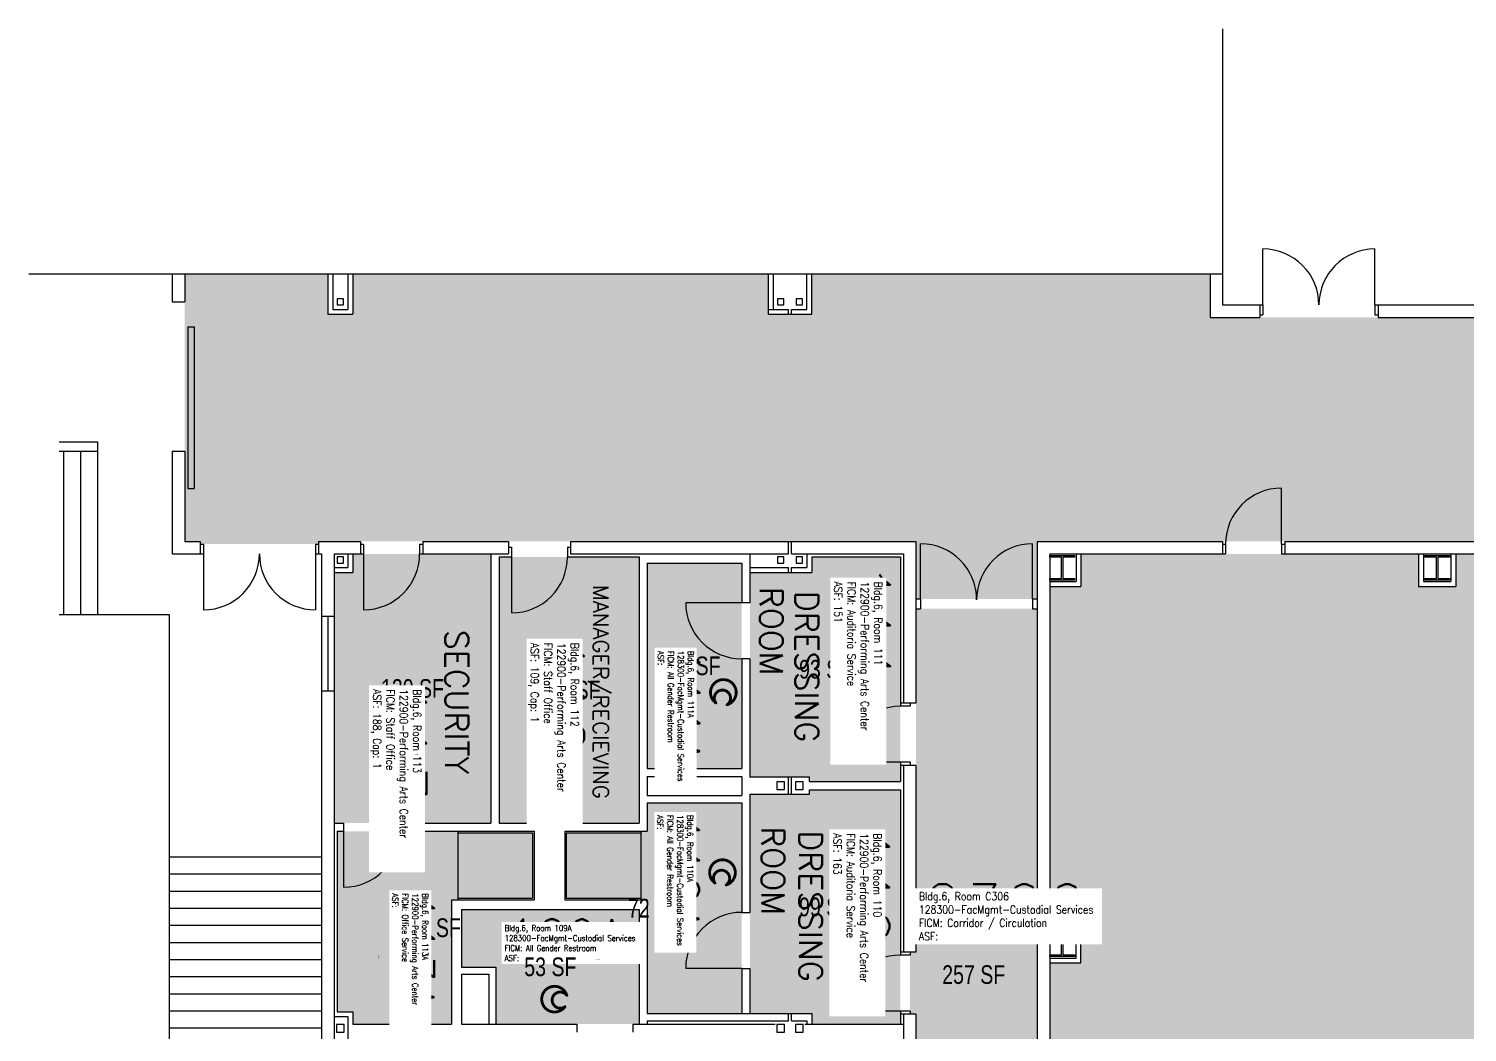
# Model space of a CAD drawing. Header units: inches. Extents: x -206 to 2362, y 0 to 3821.
# Drawn here: x -206 to 718, y 2420 to 3065 of the extents above; entities that cross this region are included whole.
import ezdxf
from ezdxf.enums import TextEntityAlignment as Align

# ---------------------------------------------------------------- set-up
doc = ezdxf.new("R2010")
doc.units = ezdxf.units.IN
doc.header["$LTSCALE"] = 10
doc.header["$MEASUREMENT"] = 0
doc.layers.get('0').update_dxf_attribs({"linetype": 'CONTINUOUS'})
for name, color, linetype in [('A-COLS', 5, 'CONTINUOUS'), ('A-DOOR', 2, 'CONTINUOUS'), ('A-FLOR', 3, 'CONTINUOUS'), ('A-GLAZ', 1, 'CONTINUOUS'), ('A-GLAZ-SILL', 2, 'CONTINUOUS'), ('A-IDEN-ICON', 4, 'CONTINUOUS'), ('A-IDEN-RNUM', 7, 'CONTINUOUS'), ('A-IDEN-SNUM', 4, 'CONTINUOUS'), ('A-IDEN-TEXT', 4, 'CONTINUOUS'), ('A-IDEN-VNUM', 4, 'CONTINUOUS'), ('A-ROOF', 2, 'CONTINUOUS'), ('A-SITE', 3, 'CONTINUOUS'), ('A-WALL', 5, 'CONTINUOUS'), ('AREA-TEXT', 3, 'CONTINUOUS'), ('Rooms-Category-Color', 7, 'CONTINUOUS'), ('Rooms-College-Color', 7, 'CONTINUOUS'), ('Rooms-Department-Color', 7, 'CONTINUOUS'), ('Rooms-Division-Color', 7, 'CONTINUOUS'), ('Rooms-Information', 7, 'CONTINUOUS')]:
    doc.layers.add(name, color=color, linetype=linetype)
doc.styles.add('AREA', font='arial.ttf', dxfattribs={"width": 0.75, "height": 24})
doc.styles.add('ROOMFNUMBER', font='SIMPLEX', dxfattribs={"height": 0.83})
doc.styles.add('ROOMSNUMBER', font='txt', dxfattribs={"height": 0.03})
doc.styles.add('ROOMVNUMBER', font='simplex.shx', dxfattribs={"width": 0.85})

# ---------------------------------------------------------------- blocks, each defined once
blk = doc.blocks.new('CPBATH')
at = {"color": 0, "linetype": 'ByBlock', "const_width": 0.0127}
for points in [[(0.0571, 0.0168, 0.861492), (-0.0551, 0, 1)], [(-0.0551, 0, 0.726902), (0.0487, -0.0337, 1)], [(0.0571, 0.0168, 0.729002), (-0.0084, -0.0042, 1)], [(-0.0084, -0.0042, 0.609468), (0.0487, -0.0337, 1)]]:
    blk.add_lwpolyline(points, format="xyb", dxfattribs=at)
at = {"color": 0, "linetype": 'ByBlock', "const_width": 0.00637}
for points in [[(0.0544, 0.0152, 1), (0.0599, 0.0184, 1)], [(0.0459, -0.0353, 1), (0.0515, -0.0321, 1)]]:
    blk.add_lwpolyline(points, format="xyb", close=True, dxfattribs=at)

msp = doc.modelspace()

# ---------------------------------------------------------------- hatches: boundary and pattern name
at = {"layer": 'Rooms-Category-Color', "true_color": 0xadadad}
for points in [[(553.02, 2879.08), (553.02, 2907.08), (297.02, 2907.08), (297.02, 2881.08), (284.02, 2881.08), (269.02, 2881.08), (269.02, 2907.08), (2.02, 2907.08), (2.02, 2881.08), (-13.98, 2881.08), (-13.98, 2907.08), (-105.98, 2907.08), (-105.98, 2889.08), (-105.98, 2735.08), (-95.98, 2735.08), (-95.98, 2733.33), (-21.98, 2733.33), (-19.98, 2733.33), (-19.98, 2735.08), (7.02, 2735.08), (102.02, 2735.08), (284.02, 2735.08), (364.03, 2735.08), (364.03, 2698.08), (439.03, 2698.08), (442.03, 2698.08), (442.03, 2735.08), (561.01, 2735.08), (945.01, 2735.08), (1640, 2735.08), (1640, 2545.08), (1640, 2542.98), (1640, 2215.08), (1474, 2215.08), (1471.91, 2215.08), (1412.36, 2215.08), (1412.99, 2211.51), (1425.05, 2143.08), (1542.02, 2143.08), (1555.27, 2143.08), (1607.28, 2143.08), (1631.97, 2143.08), (1640, 2143.08), (1640, 2107.58), (1722.01, 2107.58), (1732.02, 2107.58), (1732.02, 2171.08), (1786.02, 2171.08), (1790.02, 2171.08), (1790.02, 2357.08), (1790.02, 2527.08), (1791.77, 2527.08), (1791.77, 2613.08), (1791.77, 2615.08), (1790.02, 2615.08), (1790.02, 2879.08), (1547.65, 2879.08), (1468.77, 2879.08), (1468.77, 2887.11), (1468.77, 2903.08), (1468.77, 2986.08), (1400.77, 2986.08), (1396.77, 2986.08), (1396.77, 2879.08), (1190.34, 2879.08), (1088.02, 2879.08), (886.02, 2879.08), (585.02, 2879.08)], [(191.27, 2589.08), (252.02, 2589.08), (252.02, 2659.58), (252.02, 2721.08), (191.27, 2721.08)], [(442.03, 2691.83), (439.03, 2691.83), (364.03, 2691.83), (364.03, 2591.08), (364.03, 2471.08), (360.28, 2471.08), (360.28, 2433.08), (360.28, 2431.08), (364.03, 2431.08), (364.03, 2303.08), (360.28, 2303.08), (360.28, 2301.08), (360.28, 2263.08), (364.03, 2263.08), (364.03, 2221.33), (367.03, 2221.33), (442.03, 2221.33)], [(252.02, 2496.58), (252.02, 2567.08), (191.27, 2567.08), (191.27, 2548.71), (187.27, 2548.71), (187.27, 2547.71), (139.27, 2547.71), (139.27, 2505.71), (187.27, 2505.71), (187.27, 2504.71), (191.27, 2504.71), (191.27, 2431.46), (252.02, 2431.46)], [(182.02, 2424.71), (186.02, 2424.71), (186.02, 2498.46), (72.02, 2498.46), (72.02, 2461.46), (94.02, 2461.46), (94.02, 2424.71)]]:
    msp.add_hatch(color=253, dxfattribs=at).paths.add_polyline_path(points)
at = {"layer": 'Rooms-Category-Color', "true_color": 0xfa9ba3}
for points in [[(90.77, 2727.08), (9.02, 2727.08), (6.6, 2727.08), (2.02, 2727.08), (2.02, 2715.08), (-9.98, 2715.08), (-9.98, 2687.08), (-9.98, 2639.08), (-9.98, 2553.96), (-3.98, 2553.96), (90.77, 2553.96)], [(186.02, 2553.96), (186.02, 2725.08), (104.02, 2725.08), (96.02, 2725.08), (96.02, 2553.96)], [(-7.98, 2548.71), (-7.98, 2432.71), (2.02, 2432.71), (2.02, 2424.71), (65.52, 2424.71), (65.52, 2504.71), (69.52, 2504.71), (69.52, 2505.71), (117.52, 2505.71), (117.52, 2547.71), (69.52, 2547.71), (69.52, 2548.71), (-3.98, 2548.71)]]:
    msp.add_hatch(color=241, dxfattribs=at).paths.add_polyline_path(points)
at = {"layer": 'Rooms-Category-Color', "true_color": 0xffe090}
for points in [[(257.27, 2659.58), (257.27, 2583.58), (282.02, 2583.58), (295.52, 2583.58), (295.52, 2580.71), (354.03, 2580.71), (354.03, 2593.08), (354.03, 2725.08), (297.02, 2725.08), (297.02, 2715.08), (284.02, 2715.08), (257.27, 2715.08)], [(470.02, 2464.08), (450.03, 2464.08), (450.03, 2246.08), (470.02, 2246.08), (470.02, 2223.08), (570.03, 2223.08), (570.03, 2221.33), (608.03, 2221.33), (610.03, 2221.33), (610.03, 2223.08), (1341.02, 2223.08), (1472, 2223.08), (1632, 2223.08), (1632, 2226.21), (1632, 2483.96), (1632, 2543.08), (1632, 2597.33), (1560.27, 2597.33), (1560.27, 2727.08), (1395.02, 2727.08), (1395.02, 2706.08), (1371.02, 2706.08), (1371.02, 2727.08), (1167.02, 2727.08), (1167.02, 2706.08), (1143.02, 2706.08), (1143.02, 2727.08), (945.01, 2727.08), (939.02, 2727.08), (939.02, 2706.08), (915.02, 2706.08), (915.02, 2727.08), (711.02, 2727.08), (711.02, 2706.08), (687.02, 2706.08), (687.02, 2727.08), (563.01, 2727.08), (470.02, 2727.08), (470.02, 2706.08), (450.03, 2706.08), (450.03, 2488.08), (470.02, 2488.08)], [(257.27, 2431.46), (282.02, 2431.46), (297.02, 2431.46), (297.02, 2424.71), (354.03, 2424.71), (354.03, 2433.08), (354.03, 2575.46), (295.52, 2575.46), (295.52, 2572.58), (282.02, 2572.58), (257.27, 2572.58), (257.27, 2496.58)]]:
    msp.add_hatch(color=41, dxfattribs=at).paths.add_polyline_path(points)
at = {"layer": 'Rooms-College-Color', "true_color": 0xadadad}
for points in [[(553.02, 2879.08), (553.02, 2907.08), (297.02, 2907.08), (297.02, 2881.08), (284.02, 2881.08), (269.02, 2881.08), (269.02, 2907.08), (2.02, 2907.08), (2.02, 2881.08), (-13.98, 2881.08), (-13.98, 2907.08), (-105.98, 2907.08), (-105.98, 2889.08), (-105.98, 2735.08), (-95.98, 2735.08), (-95.98, 2733.33), (-21.98, 2733.33), (-19.98, 2733.33), (-19.98, 2735.08), (7.02, 2735.08), (102.02, 2735.08), (284.02, 2735.08), (364.03, 2735.08), (364.03, 2698.08), (439.03, 2698.08), (442.03, 2698.08), (442.03, 2735.08), (561.01, 2735.08), (945.01, 2735.08), (1640, 2735.08), (1640, 2545.08), (1640, 2542.98), (1640, 2215.08), (1474, 2215.08), (1471.91, 2215.08), (1412.36, 2215.08), (1412.99, 2211.51), (1425.05, 2143.08), (1542.02, 2143.08), (1555.27, 2143.08), (1607.28, 2143.08), (1631.97, 2143.08), (1640, 2143.08), (1640, 2107.58), (1722.01, 2107.58), (1732.02, 2107.58), (1732.02, 2171.08), (1786.02, 2171.08), (1790.02, 2171.08), (1790.02, 2357.08), (1790.02, 2527.08), (1791.77, 2527.08), (1791.77, 2613.08), (1791.77, 2615.08), (1790.02, 2615.08), (1790.02, 2879.08), (1547.65, 2879.08), (1468.77, 2879.08), (1468.77, 2887.11), (1468.77, 2903.08), (1468.77, 2986.08), (1400.77, 2986.08), (1396.77, 2986.08), (1396.77, 2879.08), (1190.34, 2879.08), (1088.02, 2879.08), (886.02, 2879.08), (585.02, 2879.08)], [(90.77, 2727.08), (9.02, 2727.08), (6.6, 2727.08), (2.02, 2727.08), (2.02, 2715.08), (-9.98, 2715.08), (-9.98, 2687.08), (-9.98, 2639.08), (-9.98, 2553.96), (-3.98, 2553.96), (90.77, 2553.96)], [(186.02, 2553.96), (186.02, 2725.08), (104.02, 2725.08), (96.02, 2725.08), (96.02, 2553.96)], [(191.27, 2589.08), (252.02, 2589.08), (252.02, 2659.58), (252.02, 2721.08), (191.27, 2721.08)], [(442.03, 2691.83), (439.03, 2691.83), (364.03, 2691.83), (364.03, 2591.08), (364.03, 2471.08), (360.28, 2471.08), (360.28, 2433.08), (360.28, 2431.08), (364.03, 2431.08), (364.03, 2303.08), (360.28, 2303.08), (360.28, 2301.08), (360.28, 2263.08), (364.03, 2263.08), (364.03, 2221.33), (367.03, 2221.33), (442.03, 2221.33)], [(252.02, 2496.58), (252.02, 2567.08), (191.27, 2567.08), (191.27, 2548.71), (187.27, 2548.71), (187.27, 2547.71), (139.27, 2547.71), (139.27, 2505.71), (187.27, 2505.71), (187.27, 2504.71), (191.27, 2504.71), (191.27, 2431.46), (252.02, 2431.46)], [(-7.98, 2548.71), (-7.98, 2432.71), (2.02, 2432.71), (2.02, 2424.71), (65.52, 2424.71), (65.52, 2504.71), (69.52, 2504.71), (69.52, 2505.71), (117.52, 2505.71), (117.52, 2547.71), (69.52, 2547.71), (69.52, 2548.71), (-3.98, 2548.71)], [(182.02, 2424.71), (186.02, 2424.71), (186.02, 2498.46), (72.02, 2498.46), (72.02, 2461.46), (94.02, 2461.46), (94.02, 2424.71)]]:
    msp.add_hatch(color=253, dxfattribs=at).paths.add_polyline_path(points)
at = {"layer": 'Rooms-College-Color', "true_color": 0xffff64}
for points in [[(257.27, 2659.58), (257.27, 2583.58), (282.02, 2583.58), (295.52, 2583.58), (295.52, 2580.71), (354.03, 2580.71), (354.03, 2593.08), (354.03, 2725.08), (297.02, 2725.08), (297.02, 2715.08), (284.02, 2715.08), (257.27, 2715.08)], [(470.02, 2464.08), (450.03, 2464.08), (450.03, 2246.08), (470.02, 2246.08), (470.02, 2223.08), (570.03, 2223.08), (570.03, 2221.33), (608.03, 2221.33), (610.03, 2221.33), (610.03, 2223.08), (1341.02, 2223.08), (1472, 2223.08), (1632, 2223.08), (1632, 2226.21), (1632, 2483.96), (1632, 2543.08), (1632, 2597.33), (1560.27, 2597.33), (1560.27, 2727.08), (1395.02, 2727.08), (1395.02, 2706.08), (1371.02, 2706.08), (1371.02, 2727.08), (1167.02, 2727.08), (1167.02, 2706.08), (1143.02, 2706.08), (1143.02, 2727.08), (945.01, 2727.08), (939.02, 2727.08), (939.02, 2706.08), (915.02, 2706.08), (915.02, 2727.08), (711.02, 2727.08), (711.02, 2706.08), (687.02, 2706.08), (687.02, 2727.08), (563.01, 2727.08), (470.02, 2727.08), (470.02, 2706.08), (450.03, 2706.08), (450.03, 2488.08), (470.02, 2488.08)], [(257.27, 2431.46), (282.02, 2431.46), (297.02, 2431.46), (297.02, 2424.71), (354.03, 2424.71), (354.03, 2433.08), (354.03, 2575.46), (295.52, 2575.46), (295.52, 2572.58), (282.02, 2572.58), (257.27, 2572.58), (257.27, 2496.58)]]:
    msp.add_hatch(color=51, dxfattribs=at).paths.add_polyline_path(points)
at = {"layer": 'Rooms-Department-Color', "true_color": 0xacacac}
for points in [[(553.02, 2879.08), (553.02, 2907.08), (297.02, 2907.08), (297.02, 2881.08), (284.02, 2881.08), (269.02, 2881.08), (269.02, 2907.08), (2.02, 2907.08), (2.02, 2881.08), (-13.98, 2881.08), (-13.98, 2907.08), (-105.98, 2907.08), (-105.98, 2889.08), (-105.98, 2735.08), (-95.98, 2735.08), (-95.98, 2733.33), (-21.98, 2733.33), (-19.98, 2733.33), (-19.98, 2735.08), (7.02, 2735.08), (102.02, 2735.08), (284.02, 2735.08), (364.03, 2735.08), (364.03, 2698.08), (439.03, 2698.08), (442.03, 2698.08), (442.03, 2735.08), (561.01, 2735.08), (945.01, 2735.08), (1640, 2735.08), (1640, 2545.08), (1640, 2542.98), (1640, 2215.08), (1474, 2215.08), (1471.91, 2215.08), (1412.36, 2215.08), (1412.99, 2211.51), (1425.05, 2143.08), (1542.02, 2143.08), (1555.27, 2143.08), (1607.28, 2143.08), (1631.97, 2143.08), (1640, 2143.08), (1640, 2107.58), (1722.01, 2107.58), (1732.02, 2107.58), (1732.02, 2171.08), (1786.02, 2171.08), (1790.02, 2171.08), (1790.02, 2357.08), (1790.02, 2527.08), (1791.77, 2527.08), (1791.77, 2613.08), (1791.77, 2615.08), (1790.02, 2615.08), (1790.02, 2879.08), (1547.65, 2879.08), (1468.77, 2879.08), (1468.77, 2887.11), (1468.77, 2903.08), (1468.77, 2986.08), (1400.77, 2986.08), (1396.77, 2986.08), (1396.77, 2879.08), (1190.34, 2879.08), (1088.02, 2879.08), (886.02, 2879.08), (585.02, 2879.08)], [(191.27, 2589.08), (252.02, 2589.08), (252.02, 2659.58), (252.02, 2721.08), (191.27, 2721.08)], [(442.03, 2691.83), (439.03, 2691.83), (364.03, 2691.83), (364.03, 2591.08), (364.03, 2471.08), (360.28, 2471.08), (360.28, 2433.08), (360.28, 2431.08), (364.03, 2431.08), (364.03, 2303.08), (360.28, 2303.08), (360.28, 2301.08), (360.28, 2263.08), (364.03, 2263.08), (364.03, 2221.33), (367.03, 2221.33), (442.03, 2221.33)], [(252.02, 2496.58), (252.02, 2567.08), (191.27, 2567.08), (191.27, 2548.71), (187.27, 2548.71), (187.27, 2547.71), (139.27, 2547.71), (139.27, 2505.71), (187.27, 2505.71), (187.27, 2504.71), (191.27, 2504.71), (191.27, 2431.46), (252.02, 2431.46)], [(182.02, 2424.71), (186.02, 2424.71), (186.02, 2498.46), (72.02, 2498.46), (72.02, 2461.46), (94.02, 2461.46), (94.02, 2424.71)]]:
    msp.add_hatch(color=253, dxfattribs=at).paths.add_polyline_path(points)
at = {"layer": 'Rooms-Department-Color', "true_color": 0x80bc67}
for points in [[(90.77, 2727.08), (9.02, 2727.08), (6.6, 2727.08), (2.02, 2727.08), (2.02, 2715.08), (-9.98, 2715.08), (-9.98, 2687.08), (-9.98, 2639.08), (-9.98, 2553.96), (-3.98, 2553.96), (90.77, 2553.96)], [(186.02, 2553.96), (186.02, 2725.08), (104.02, 2725.08), (96.02, 2725.08), (96.02, 2553.96)], [(257.27, 2659.58), (257.27, 2583.58), (282.02, 2583.58), (295.52, 2583.58), (295.52, 2580.71), (354.03, 2580.71), (354.03, 2593.08), (354.03, 2725.08), (297.02, 2725.08), (297.02, 2715.08), (284.02, 2715.08), (257.27, 2715.08)], [(470.02, 2464.08), (450.03, 2464.08), (450.03, 2246.08), (470.02, 2246.08), (470.02, 2223.08), (570.03, 2223.08), (570.03, 2221.33), (608.03, 2221.33), (610.03, 2221.33), (610.03, 2223.08), (1341.02, 2223.08), (1472, 2223.08), (1632, 2223.08), (1632, 2226.21), (1632, 2483.96), (1632, 2543.08), (1632, 2597.33), (1560.27, 2597.33), (1560.27, 2727.08), (1395.02, 2727.08), (1395.02, 2706.08), (1371.02, 2706.08), (1371.02, 2727.08), (1167.02, 2727.08), (1167.02, 2706.08), (1143.02, 2706.08), (1143.02, 2727.08), (945.01, 2727.08), (939.02, 2727.08), (939.02, 2706.08), (915.02, 2706.08), (915.02, 2727.08), (711.02, 2727.08), (711.02, 2706.08), (687.02, 2706.08), (687.02, 2727.08), (563.01, 2727.08), (470.02, 2727.08), (470.02, 2706.08), (450.03, 2706.08), (450.03, 2488.08), (470.02, 2488.08)], [(257.27, 2431.46), (282.02, 2431.46), (297.02, 2431.46), (297.02, 2424.71), (354.03, 2424.71), (354.03, 2433.08), (354.03, 2575.46), (295.52, 2575.46), (295.52, 2572.58), (282.02, 2572.58), (257.27, 2572.58), (257.27, 2496.58)], [(-7.98, 2548.71), (-7.98, 2432.71), (2.02, 2432.71), (2.02, 2424.71), (65.52, 2424.71), (65.52, 2504.71), (69.52, 2504.71), (69.52, 2505.71), (117.52, 2505.71), (117.52, 2547.71), (69.52, 2547.71), (69.52, 2548.71), (-3.98, 2548.71)]]:
    msp.add_hatch(color=83, dxfattribs=at).paths.add_polyline_path(points)
at = {"layer": 'Rooms-Division-Color', "true_color": 0xadadad}
for points in [[(553.02, 2879.08), (553.02, 2907.08), (297.02, 2907.08), (297.02, 2881.08), (284.02, 2881.08), (269.02, 2881.08), (269.02, 2907.08), (2.02, 2907.08), (2.02, 2881.08), (-13.98, 2881.08), (-13.98, 2907.08), (-105.98, 2907.08), (-105.98, 2889.08), (-105.98, 2735.08), (-95.98, 2735.08), (-95.98, 2733.33), (-21.98, 2733.33), (-19.98, 2733.33), (-19.98, 2735.08), (7.02, 2735.08), (102.02, 2735.08), (284.02, 2735.08), (364.03, 2735.08), (364.03, 2698.08), (439.03, 2698.08), (442.03, 2698.08), (442.03, 2735.08), (561.01, 2735.08), (945.01, 2735.08), (1640, 2735.08), (1640, 2545.08), (1640, 2542.98), (1640, 2215.08), (1474, 2215.08), (1471.91, 2215.08), (1412.36, 2215.08), (1412.99, 2211.51), (1425.05, 2143.08), (1542.02, 2143.08), (1555.27, 2143.08), (1607.28, 2143.08), (1631.97, 2143.08), (1640, 2143.08), (1640, 2107.58), (1722.01, 2107.58), (1732.02, 2107.58), (1732.02, 2171.08), (1786.02, 2171.08), (1790.02, 2171.08), (1790.02, 2357.08), (1790.02, 2527.08), (1791.77, 2527.08), (1791.77, 2613.08), (1791.77, 2615.08), (1790.02, 2615.08), (1790.02, 2879.08), (1547.65, 2879.08), (1468.77, 2879.08), (1468.77, 2887.11), (1468.77, 2903.08), (1468.77, 2986.08), (1400.77, 2986.08), (1396.77, 2986.08), (1396.77, 2879.08), (1190.34, 2879.08), (1088.02, 2879.08), (886.02, 2879.08), (585.02, 2879.08)], [(191.27, 2589.08), (252.02, 2589.08), (252.02, 2659.58), (252.02, 2721.08), (191.27, 2721.08)], [(442.03, 2691.83), (439.03, 2691.83), (364.03, 2691.83), (364.03, 2591.08), (364.03, 2471.08), (360.28, 2471.08), (360.28, 2433.08), (360.28, 2431.08), (364.03, 2431.08), (364.03, 2303.08), (360.28, 2303.08), (360.28, 2301.08), (360.28, 2263.08), (364.03, 2263.08), (364.03, 2221.33), (367.03, 2221.33), (442.03, 2221.33)], [(252.02, 2496.58), (252.02, 2567.08), (191.27, 2567.08), (191.27, 2548.71), (187.27, 2548.71), (187.27, 2547.71), (139.27, 2547.71), (139.27, 2505.71), (187.27, 2505.71), (187.27, 2504.71), (191.27, 2504.71), (191.27, 2431.46), (252.02, 2431.46)], [(182.02, 2424.71), (186.02, 2424.71), (186.02, 2498.46), (72.02, 2498.46), (72.02, 2461.46), (94.02, 2461.46), (94.02, 2424.71)]]:
    msp.add_hatch(color=253, dxfattribs=at).paths.add_polyline_path(points)
at = {"layer": 'Rooms-Division-Color', "true_color": 0x80bc67}
for points in [[(90.77, 2727.08), (9.02, 2727.08), (6.6, 2727.08), (2.02, 2727.08), (2.02, 2715.08), (-9.98, 2715.08), (-9.98, 2687.08), (-9.98, 2639.08), (-9.98, 2553.96), (-3.98, 2553.96), (90.77, 2553.96)], [(186.02, 2553.96), (186.02, 2725.08), (104.02, 2725.08), (96.02, 2725.08), (96.02, 2553.96)], [(257.27, 2659.58), (257.27, 2583.58), (282.02, 2583.58), (295.52, 2583.58), (295.52, 2580.71), (354.03, 2580.71), (354.03, 2593.08), (354.03, 2725.08), (297.02, 2725.08), (297.02, 2715.08), (284.02, 2715.08), (257.27, 2715.08)], [(470.02, 2464.08), (450.03, 2464.08), (450.03, 2246.08), (470.02, 2246.08), (470.02, 2223.08), (570.03, 2223.08), (570.03, 2221.33), (608.03, 2221.33), (610.03, 2221.33), (610.03, 2223.08), (1341.02, 2223.08), (1472, 2223.08), (1632, 2223.08), (1632, 2226.21), (1632, 2483.96), (1632, 2543.08), (1632, 2597.33), (1560.27, 2597.33), (1560.27, 2727.08), (1395.02, 2727.08), (1395.02, 2706.08), (1371.02, 2706.08), (1371.02, 2727.08), (1167.02, 2727.08), (1167.02, 2706.08), (1143.02, 2706.08), (1143.02, 2727.08), (945.01, 2727.08), (939.02, 2727.08), (939.02, 2706.08), (915.02, 2706.08), (915.02, 2727.08), (711.02, 2727.08), (711.02, 2706.08), (687.02, 2706.08), (687.02, 2727.08), (563.01, 2727.08), (470.02, 2727.08), (470.02, 2706.08), (450.03, 2706.08), (450.03, 2488.08), (470.02, 2488.08)], [(257.27, 2431.46), (282.02, 2431.46), (297.02, 2431.46), (297.02, 2424.71), (354.03, 2424.71), (354.03, 2433.08), (354.03, 2575.46), (295.52, 2575.46), (295.52, 2572.58), (282.02, 2572.58), (257.27, 2572.58), (257.27, 2496.58)], [(-7.98, 2548.71), (-7.98, 2432.71), (2.02, 2432.71), (2.02, 2424.71), (65.52, 2424.71), (65.52, 2504.71), (69.52, 2504.71), (69.52, 2505.71), (117.52, 2505.71), (117.52, 2547.71), (69.52, 2547.71), (69.52, 2548.71), (-3.98, 2548.71)]]:
    msp.add_hatch(color=83, dxfattribs=at).paths.add_polyline_path(points)

# ---------------------------------------------------------------- linework, layer by layer
at = {"layer": 'A-COLS'}
for p, q in [((450.15, 2724.96), (450.15, 2725.96)), ((450.15, 2725.96), (465.9, 2725.96)), ((457.52, 2724.96), (450.15, 2724.96)), ((457.52, 2711.21), (457.52, 2724.96)), ((465.9, 2724.96), (458.52, 2724.96)), ((458.52, 2724.96), (458.52, 2711.21)), ((465.9, 2725.96), (465.9, 2724.96)), ((691.15, 2724.96), (691.15, 2725.96)), ((691.15, 2725.96), (706.9, 2725.96)), ((698.52, 2724.96), (691.15, 2724.96)), ((698.52, 2711.21), (698.52, 2724.96)), ((706.9, 2724.96), (699.52, 2724.96)), ((699.52, 2724.96), (699.52, 2711.21)), ((706.9, 2725.96), (706.9, 2724.96)), ((450.15, 2710.21), (450.15, 2711.21)), ((450.15, 2711.21), (457.52, 2711.21)), ((465.9, 2710.21), (450.15, 2710.21)), ((458.52, 2711.21), (465.9, 2711.21)), ((465.9, 2711.21), (465.9, 2710.21)), ((691.15, 2710.21), (691.15, 2711.21)), ((691.15, 2711.21), (698.52, 2711.21)), ((706.9, 2710.21), (691.15, 2710.21)), ((699.52, 2711.21), (706.9, 2711.21)), ((706.9, 2711.21), (706.9, 2710.21)), ((450.15, 2482.96), (450.15, 2483.96)), ((450.15, 2483.96), (465.9, 2483.96)), ((457.52, 2482.96), (450.15, 2482.96)), ((457.52, 2469.21), (457.52, 2482.96)), ((465.9, 2482.96), (458.52, 2482.96)), ((458.52, 2482.96), (458.52, 2469.21)), ((465.9, 2483.96), (465.9, 2482.96)), ((450.15, 2468.21), (450.15, 2469.21)), ((450.15, 2469.21), (457.52, 2469.21)), ((458.52, 2469.21), (465.9, 2469.21)), ((465.9, 2469.21), (465.9, 2468.21)), ((465.9, 2468.21), (450.15, 2468.21))]:
    msp.add_line(p, q, dxfattribs=at)
at = {"layer": 'A-DOOR'}
for p, q in [((587.02, 2887.08), (587.02, 2923.08)), ((659.02, 2887.08), (659.02, 2923.08)), ((-103.94, 2873.08), (-103.94, 2769.08)), ((-103.94, 2873.08), (-99.94, 2873.08)), ((-99.94, 2873.08), (-99.94, 2769.08)), ((-103.94, 2769.08), (-99.94, 2769.08)), ((599.01, 2733.33), (599.01, 2769.33)), ((367.03, 2698.08), (367.03, 2733.57)), ((439.03, 2698.08), (439.03, 2733.57)), ((-93.98, 2727.08), (-93.98, 2691.08)), ((-21.98, 2727.08), (-21.98, 2691.08)), ((9.02, 2727.08), (9.02, 2691.08)), ((104.02, 2725.08), (104.02, 2689.08)), ((252.02, 2695.58), (216.02, 2695.58)), ((354.03, 2593.08), (318.03, 2593.08)), ((-3.98, 2548.71), (-3.98, 2512.71)), ((252.02, 2460.58), (216.02, 2460.58)), ((354.03, 2433.08), (318.03, 2433.08))]:
    msp.add_line(p, q, dxfattribs=at)
for centre, start, end in [((587.02, 2887.08), 0, 90), ((659.02, 2887.08), 90, 180), ((599.01, 2733.33), 90, 180), ((367.03, 2697.57), 0, 89.99578), ((439.03, 2697.57), 90.00422, 180), ((-93.98, 2727.08), 270, 0), ((-21.98, 2727.08), 180, 270), ((9.02, 2727.08), 270, 0), ((104.02, 2725.08), 270, 0), ((252.02, 2695.58), 180, 270), ((354.03, 2593.08), 90, 180), ((-3.98, 2548.71), 270, 0), ((252.02, 2460.58), 90, 180), ((354.03, 2433.08), 90, 180)]:
    msp.add_arc(centre, 36, start, end, dxfattribs=at)
at = {"layer": 'A-FLOR', "linetype": 'Continuous'}
for p, q in [((69.52, 2548.71), (69.52, 2504.71)), ((69.52, 2547.71), (117.52, 2547.71)), ((117.52, 2547.71), (117.52, 2505.71)), ((139.27, 2547.71), (139.27, 2505.71)), ((139.27, 2547.71), (187.27, 2547.71)), ((187.27, 2548.71), (187.27, 2504.71)), ((69.52, 2505.71), (117.52, 2505.71)), ((139.27, 2505.71), (187.27, 2505.71))]:
    msp.add_line(p, q, dxfattribs=at)
at = {"layer": 'A-GLAZ'}
msp.add_line((-13.98, 2687.08), (-13.98, 2639.08), dxfattribs=at)
at = {"layer": 'A-GLAZ-SILL'}
for p, q in [((-17.98, 2687.08), (-17.98, 2639.08)), ((-9.98, 2687.08), (-9.98, 2639.08))]:
    msp.add_line(p, q, dxfattribs=at)
at = {"layer": 'A-ROOF', "linetype": 'Continuous'}
for p in [(561.02, 3064.65), (-206.23, 2907.08)]:
    msp.add_line(p, (561.02, 2907.08), dxfattribs=at)
at = {"layer": 'A-SITE', "linetype": 'Continuous'}
for p, q in [((-183.98, 2793.19), (-183.98, 2688.08)), ((-172.98, 2793.19), (-172.98, 2688.08)), ((-161.98, 2793.19), (-161.98, 2688.08)), ((-186.71, 2688.08), (-115.98, 2688.08)), ((-115.98, 2688.08), (-115.98, 743.83))]:
    msp.add_line(p, q, dxfattribs=at)
at = {"layer": 'A-SITE'}
for p, q in [((-17.98, 2532.08), (-115.98, 2532.08)), ((-17.98, 2521.08), (-115.98, 2521.08)), ((-17.98, 2510.08), (-115.98, 2510.08)), ((-17.98, 2499.08), (-115.98, 2499.08)), ((-17.98, 2488.08), (-115.98, 2488.08)), ((-17.98, 2477.08), (-115.98, 2477.08)), ((-17.98, 2466.08), (-115.98, 2466.08)), ((-17.98, 2455.08), (-115.98, 2455.08)), ((-17.98, 2444.08), (-115.98, 2444.08)), ((-17.98, 2433.08), (-115.98, 2433.08)), ((-17.98, 2422.08), (-115.98, 2422.08))]:
    msp.add_line(p, q, dxfattribs=at)
at = {"layer": 'A-WALL', "linetype": 'Continuous'}
for p, q in [((-113.98, 2907.08), (-113.98, 2889.08)), ((-113.98, 2907.08), (-105.98, 2907.08)), ((-105.98, 2907.08), (-105.98, 2889.08)), ((553.02, 2907.08), (553.02, 2879.08)), ((553.02, 2907.08), (561.02, 2907.08)), ((561.02, 2907.08), (561.02, 2887.08)), ((-113.98, 2889.08), (-105.98, 2889.08)), ((561.02, 2887.08), (585.07, 2887.08)), ((585.02, 2887.08), (585.02, 2879.08)), ((585.07, 2887.08), (587.02, 2887.08)), ((587.02, 2887.08), (587.02, 2880.83)), ((659.02, 2887.08), (888.02, 2887.08)), ((659.02, 2887.08), (659.02, 2880.83)), ((661.02, 2887.08), (661.02, 2879.08)), ((553.02, 2879.08), (585.02, 2879.08)), ((585.02, 2880.83), (587.02, 2880.83)), ((659.02, 2880.83), (661.02, 2880.83)), ((661.02, 2879.08), (888.02, 2879.08)), ((-186.71, 2799.08), (-161.98, 2799.08)), ((-186.71, 2793.08), (-161.98, 2793.08)), ((-161.98, 2799.08), (-161.98, 2793.19)), ((-113.98, 2793.08), (-105.98, 2793.08)), ((-113.98, 2793.08), (-113.98, 2727.08)), ((-105.98, 2793.08), (-105.98, 2735.08)), ((-105.98, 2735.08), (-95.98, 2735.08)), ((-95.98, 2735.08), (-95.98, 2727.08)), ((-95.98, 2733.33), (-93.98, 2733.33)), ((-93.98, 2733.33), (-93.98, 2727.08)), ((-21.98, 2733.33), (-21.98, 2727.08)), ((-21.98, 2733.33), (-19.98, 2733.33)), ((-19.98, 2735.08), (-19.98, 2727.08)), ((-19.98, 2735.08), (7.02, 2735.08)), ((7.02, 2735.08), (7.02, 2727.08)), ((7.02, 2733.33), (9.02, 2733.33)), ((9.02, 2733.33), (9.02, 2727.08)), ((45.02, 2733.33), (45.02, 2727.08)), ((45.02, 2733.33), (47.02, 2733.33)), ((47.02, 2735.08), (47.02, 2727.08)), ((47.02, 2735.08), (102.02, 2735.08)), ((102.02, 2735.08), (102.02, 2727.08)), ((102.02, 2731.33), (104.02, 2731.33)), ((104.02, 2731.33), (104.02, 2725.08)), ((140.02, 2731.33), (140.02, 2725.08)), ((140.02, 2731.33), (142.02, 2731.33)), ((142.02, 2735.08), (142.02, 2727.08)), ((142.02, 2735.08), (284.02, 2735.08)), ((284.02, 2735.08), (364.03, 2735.08)), ((364.03, 2735.08), (364.03, 2631.08)), ((442.03, 2735.08), (442.03, 2215.08)), ((442.03, 2735.08), (561.01, 2735.08)), ((561.01, 2733.33), (563.01, 2733.33)), ((599.01, 2733.33), (601.01, 2733.33)), ((601.01, 2735.08), (945.01, 2735.08)), ((-113.98, 2727.08), (-95.96, 2727.08)), ((-95.96, 2727.08), (-93.98, 2727.08)), ((-21.98, 2727.08), (-20.03, 2727.08)), ((-20.03, 2727.08), (-17.98, 2727.08)), ((-17.98, 2727.08), (-17.98, 2687.08)), ((-9.98, 2727.08), (-9.98, 2687.08)), ((-9.98, 2727.08), (6.6, 2727.08)), ((-1.1, 2727.08), (-1.1, 2718.21)), ((2.02, 2727.08), (2.02, 2715.08)), ((6.6, 2727.08), (9.02, 2727.08)), ((45.02, 2727.08), (102.02, 2727.08)), ((90.77, 2727.08), (90.77, 2553.96)), ((96.02, 2725.08), (96.02, 2553.96)), ((96.02, 2725.08), (104.02, 2725.08)), ((140.02, 2725.08), (186.02, 2725.08)), ((142.02, 2727.08), (282.02, 2727.08)), ((186.02, 2725.08), (186.02, 2553.96)), ((191.27, 2721.08), (191.27, 2589.08)), ((191.27, 2721.08), (252.02, 2721.08)), ((252.02, 2721.08), (252.02, 2695.58)), ((257.27, 2727.08), (257.27, 2695.58)), ((284.02, 2727.08), (356.03, 2727.08)), ((293.9, 2727.08), (293.9, 2718.21)), ((297.02, 2725.08), (297.02, 2715.08)), ((297.02, 2725.08), (354.03, 2725.08)), ((354.03, 2725.08), (354.03, 2629.08)), ((356.03, 2727.08), (356.03, 2631.08)), ((450.03, 2727.08), (450.03, 2223.08)), ((450.03, 2727.08), (563.01, 2727.08)), ((466.9, 2727.08), (466.9, 2709.21)), ((470.02, 2727.08), (470.02, 2706.08)), ((599.01, 2727.08), (945.01, 2727.08)), ((687.02, 2727.08), (687.02, 2706.08)), ((690.15, 2727.08), (690.15, 2709.21)), ((707.9, 2727.08), (707.9, 2709.21)), ((711.02, 2727.08), (711.02, 2706.08)), ((-9.98, 2718.21), (-1.1, 2718.21)), ((-9.98, 2715.08), (2.02, 2715.08)), ((257.27, 2718.21), (282.02, 2718.21)), ((257.27, 2715.08), (284.02, 2715.08)), ((284.02, 2718.21), (293.9, 2718.21)), ((284.02, 2715.08), (297.02, 2715.08)), ((450.03, 2709.21), (466.9, 2709.21)), ((690.15, 2709.21), (707.9, 2709.21)), ((450.03, 2706.08), (470.02, 2706.08)), ((687.02, 2706.08), (711.02, 2706.08)), ((364.03, 2698.08), (367.03, 2698.08)), ((364.03, 2691.83), (367.03, 2691.83)), ((367.03, 2698.08), (367.03, 2691.83)), ((439.03, 2698.08), (439.03, 2691.83)), ((439.03, 2698.08), (442.03, 2698.08)), ((439.03, 2691.83), (442.03, 2691.83)), ((-17.98, 2687.08), (-9.98, 2687.08)), ((252.02, 2659.58), (252.02, 2589.08)), ((257.27, 2659.58), (257.27, 2583.58)), ((-17.98, 2639.08), (-9.98, 2639.08)), ((-17.98, 2639.08), (-17.98, 2215.08)), ((-9.98, 2639.08), (-9.98, 2223.08)), ((364.03, 2631.08), (354.03, 2631.08)), ((360.28, 2629.08), (354.03, 2629.08)), ((360.28, 2631.08), (360.28, 2629.08)), ((191.27, 2589.08), (252.02, 2589.08)), ((360.28, 2593.08), (354.03, 2593.08)), ((354.03, 2593.08), (354.03, 2580.71)), ((364.03, 2591.08), (354.03, 2591.08)), ((356.03, 2591.08), (356.03, 2471.08)), ((360.28, 2593.08), (360.28, 2591.08)), ((364.03, 2591.08), (364.03, 2471.08)), ((191.27, 2583.83), (252.02, 2583.83)), ((191.27, 2583.83), (191.27, 2571.71)), ((252.02, 2583.83), (252.02, 2571.71)), ((295.52, 2580.71), (354.03, 2580.71)), ((191.27, 2571.71), (252.02, 2571.71)), ((257.27, 2572.58), (257.27, 2496.58)), ((295.52, 2575.46), (354.03, 2575.46)), ((354.03, 2575.46), (354.03, 2469.08)), ((191.27, 2567.08), (252.02, 2567.08)), ((191.27, 2567.08), (191.27, 2548.71)), ((252.02, 2567.08), (252.02, 2496.58)), ((-9.98, 2553.96), (-3.98, 2553.96)), ((-3.98, 2553.96), (-3.98, 2548.71)), ((32.02, 2553.96), (32.02, 2548.71)), ((32.02, 2553.96), (90.77, 2553.96)), ((96.02, 2553.96), (186.02, 2553.96)), ((-7.98, 2548.71), (-3.98, 2548.71)), ((-7.98, 2548.71), (-7.98, 2432.71)), ((32.02, 2548.71), (118.52, 2548.71)), ((118.52, 2548.71), (118.52, 2504.71)), ((138.27, 2548.71), (138.27, 2504.71)), ((138.27, 2548.71), (191.27, 2548.71)), ((65.52, 2504.71), (118.52, 2504.71)), ((65.52, 2504.71), (65.52, 2424.71)), ((72.02, 2498.46), (72.02, 2461.46)), ((72.02, 2498.46), (186.02, 2498.46)), ((138.27, 2504.71), (191.27, 2504.71)), ((186.02, 2498.46), (186.02, 2424.71)), ((191.27, 2504.71), (191.27, 2431.46)), ((450.03, 2488.08), (470.02, 2488.08)), ((470.02, 2464.08), (470.02, 2488.08)), ((450.03, 2484.96), (466.9, 2484.96)), ((466.9, 2467.21), (466.9, 2484.96)), ((364.03, 2471.08), (354.03, 2471.08)), ((360.28, 2469.08), (354.03, 2469.08)), ((360.28, 2471.08), (360.28, 2469.08)), ((72.02, 2461.46), (94.02, 2461.46)), ((94.02, 2461.46), (94.02, 2424.71)), ((252.02, 2460.58), (252.02, 2431.46)), ((257.27, 2460.58), (257.27, 2431.46)), ((450.03, 2467.21), (466.9, 2467.21)), ((450.03, 2464.08), (470.02, 2464.08)), ((72.02, 2456.83), (89.4, 2456.83)), ((72.02, 2456.83), (72.02, 2424.71)), ((89.4, 2456.83), (89.4, 2424.71)), ((-7.98, 2432.71), (2.02, 2432.71)), ((2.02, 2432.71), (2.02, 2424.71)), ((360.28, 2433.08), (354.03, 2433.08)), ((354.03, 2433.08), (354.03, 2424.71)), ((360.28, 2433.08), (360.28, 2431.08)), ((-9.98, 2429.58), (-1.1, 2429.58)), ((-1.1, 2429.58), (-1.1, 2408.58)), ((2.02, 2424.71), (65.52, 2424.71)), ((72.02, 2424.71), (146.02, 2424.71)), ((146.02, 2424.71), (146.02, 2419.46)), ((182.02, 2424.71), (182.02, 2419.46)), ((182.02, 2424.71), (273.52, 2424.71)), ((191.27, 2431.46), (282.02, 2431.46)), ((191.27, 2426.83), (282.02, 2426.83)), ((191.27, 2426.83), (191.27, 2424.71)), ((282.02, 2431.46), (297.02, 2431.46)), ((284.02, 2426.83), (293.9, 2426.83)), ((292.52, 2424.71), (356.03, 2424.71)), ((293.9, 2426.83), (293.9, 2424.71)), ((297.02, 2431.46), (297.02, 2424.71)), ((364.03, 2431.08), (354.03, 2431.08)), ((356.03, 2431.08), (356.03, 2303.08)), ((364.03, 2431.08), (364.03, 2303.08))]:
    msp.add_line(p, q, dxfattribs=at)
at = {"layer": 'A-WALL'}
for p, q in [((-13.98, 2907.08), (-13.98, 2881.08)), ((-10.85, 2907.08), (-10.85, 2884.21)), ((-1.1, 2907.08), (-1.1, 2884.21)), ((2.02, 2907.08), (2.02, 2881.08)), ((269.02, 2907.08), (269.02, 2881.08)), ((272.15, 2907.08), (272.15, 2884.21)), ((293.9, 2884.21), (293.9, 2907.08)), ((297.02, 2881.08), (297.02, 2907.08)), ((-3.98, 2891.08), (-7.98, 2891.08)), ((-7.98, 2891.08), (-7.98, 2887.08)), ((-7.98, 2887.08), (-3.98, 2887.08)), ((-3.98, 2887.08), (-3.98, 2891.08)), ((279.02, 2891.08), (275.02, 2891.08)), ((275.02, 2891.08), (275.02, 2887.08)), ((275.02, 2887.08), (279.02, 2887.08)), ((279.02, 2887.08), (279.02, 2891.08)), ((291.02, 2891.08), (287.02, 2891.08)), ((287.02, 2891.08), (287.02, 2887.08)), ((287.02, 2887.08), (291.02, 2887.08)), ((291.02, 2887.08), (291.02, 2891.08)), ((-13.98, 2881.08), (2.02, 2881.08)), ((-10.85, 2884.21), (-1.1, 2884.21)), ((269.02, 2884.21), (282.02, 2884.21)), ((269.02, 2881.08), (284.02, 2881.08)), ((282.02, 2881.08), (282.02, 2884.21)), ((284.02, 2884.21), (293.9, 2884.21)), ((284.02, 2881.08), (284.02, 2884.21)), ((284.02, 2881.08), (297.02, 2881.08)), ((282.02, 2727.08), (282.02, 2735.08)), ((284.02, 2727.08), (284.02, 2735.08)), ((561.01, 2735.08), (561.01, 2727.08)), ((563.01, 2733.33), (563.01, 2727.08)), ((599.01, 2733.33), (599.01, 2727.08)), ((601.01, 2735.08), (601.01, 2727.08)), ((-3.98, 2725.08), (-7.98, 2725.08)), ((-7.98, 2725.08), (-7.98, 2721.08)), ((-7.98, 2721.08), (-3.98, 2721.08)), ((-3.98, 2721.08), (-3.98, 2725.08)), ((279.02, 2725.08), (275.02, 2725.08)), ((275.02, 2725.08), (275.02, 2721.08)), ((275.02, 2721.08), (279.02, 2721.08)), ((279.02, 2721.08), (279.02, 2725.08)), ((291.02, 2725.08), (287.02, 2725.08)), ((287.02, 2725.08), (287.02, 2721.08)), ((287.02, 2721.08), (291.02, 2721.08)), ((291.02, 2721.08), (291.02, 2725.08)), ((282.02, 2715.08), (282.02, 2718.21)), ((284.02, 2715.08), (284.02, 2718.21)), ((257.27, 2695.58), (252.02, 2695.58)), ((257.27, 2659.58), (252.02, 2659.58)), ((282.02, 2583.58), (257.27, 2583.58)), ((279.52, 2580.58), (274.52, 2580.58)), ((274.52, 2580.58), (274.52, 2575.58)), ((279.52, 2575.58), (279.52, 2580.58)), ((295.52, 2583.58), (282.02, 2583.58)), ((282.02, 2572.58), (282.02, 2583.58)), ((284.02, 2572.58), (284.02, 2583.58)), ((291.52, 2580.58), (286.52, 2580.58)), ((286.52, 2580.58), (286.52, 2575.58)), ((291.52, 2575.58), (291.52, 2580.58)), ((295.52, 2580.71), (295.52, 2583.58)), ((257.27, 2572.58), (282.02, 2572.58)), ((274.52, 2575.58), (279.52, 2575.58)), ((282.02, 2572.58), (295.52, 2572.58)), ((286.52, 2575.58), (291.52, 2575.58)), ((295.52, 2572.58), (295.52, 2575.46)), ((252.02, 2496.58), (257.27, 2496.58)), ((252.02, 2460.58), (257.27, 2460.58)), ((-3.48, 2424.58), (-8.48, 2424.58)), ((-8.48, 2424.58), (-8.48, 2419.58)), ((-3.48, 2419.58), (-3.48, 2424.58)), ((279.52, 2424.58), (274.52, 2424.58)), ((274.52, 2424.58), (274.52, 2419.58)), ((279.52, 2419.58), (279.52, 2424.58)), ((282.02, 2426.83), (282.02, 2431.46)), ((284.02, 2426.83), (284.02, 2431.46)), ((291.52, 2424.58), (286.52, 2424.58)), ((286.52, 2424.58), (286.52, 2419.58)), ((291.52, 2419.58), (291.52, 2424.58)), ((-8.48, 2419.58), (-3.48, 2419.58)), ((274.52, 2419.58), (279.52, 2419.58)), ((286.52, 2419.58), (291.52, 2419.58))]:
    msp.add_line(p, q, dxfattribs=at)

# ---------------------------------------------------------------- block references
at = {"layer": 'A-IDEN-ICON', "xscale": 144, "yscale": 144, "zscale": 144}
for p, rotation in [((240.23, 2638.29), 270.0000000044467), ((239.66, 2522.46), 270.0000000044467), ((131.4, 2440.78), 359.9999998265772)]:
    msp.add_blockref('CPBATH', p, dxfattribs=dict(at, rotation=rotation))

# ---------------------------------------------------------------- texts
at = {"layer": 'A-IDEN-RNUM', "style": 'ROOMSNUMBER'}
for s, p in [('0111-00', (327.64, 2691.95, 0)), ('0111-A0', (220.04, 2635.43, 0)), ('0112-00', (141.28, 2632.61, 0)), ('0113-00', (43, 2597.81, 0)), ('0110-A0', (214.72, 2527.37, 0)), ('0110-00', (319.25, 2506.3, 0)), ('0109-A0', (159.45, 2465.9, 0))]:
    msp.add_text(s, height=0.36, dxfattribs=at).set_placement(p, align=Align.CENTER)
for s, rotation, p in [('C306-00', 90, (433.43, 2489.35, 0)), ('0113-A0', 270, (18.77, 2468.01, 0))]:
    msp.add_text(s, height=0.36, rotation=rotation, dxfattribs=at).set_placement(p, align=Align.CENTER)
at = {"layer": 'A-IDEN-SNUM', "style": 'ROOMSNUMBER'}
for s, p in [('0060011100', (327.64, 2691.95, 0)), ('00600111A0', (220.04, 2635.43, 0)), ('0060011200', (141.28, 2632.61, 0)), ('0060011300', (43, 2597.81, 0)), ('00600110A0', (214.72, 2527.37, 0)), ('0060011000', (319.25, 2506.3, 0)), ('00600109A0', (159.45, 2465.9, 0))]:
    msp.add_text(s, height=0.36, dxfattribs=at).set_placement(p, align=Align.CENTER)
for s, rotation, p in [('0060C30600', 90, (433.43, 2489.35, 0)), ('00600113A0', 270, (18.77, 2468.01, 0))]:
    msp.add_text(s, height=0.36, rotation=rotation, dxfattribs=at).set_placement(p, align=Align.CENTER)
at = {"layer": 'A-IDEN-TEXT', "style": 'ROOMFNUMBER'}
for s, height, p in [('MANAGER/RECIEVING', 9.96, (156.52, 2638.35)), ('ROOM', 14.94, (263.62, 2677.31)), ('DRESSING', 14.94, (286.48, 2654.58)), ('SECURITY', 14.94, (61.43, 2631.78)), ('ROOM', 14.94, (264.65, 2523.39)), ('DRESSING', 14.94, (288.88, 2500.65))]:
    msp.add_text(s, height=height, rotation=270, dxfattribs=at).set_placement(p, align=Align.CENTER)
at = {"layer": 'A-IDEN-VNUM', "style": 'ROOMVNUMBER', "width": 0.85}
for s, height, p in [('111', 36, (311.5, 2682.33, 0)), ('112', 36, (114.68, 2636.37, 0)), ('111A', 27, (198.07, 2629.76, 0)), ('113', 36, (13.39, 2606.53, 0)), ('110A', 27, (197.71, 2521.96, 0)), ('110', 36, (310.98, 2513.9, 0)), ('113A', 27, (27.44, 2471.66, 0))]:
    msp.add_text(s, height=height, rotation=270, dxfattribs=at).set_placement(p, align=Align.CENTER)
for s, height, p in [('C306', 36, (419.84, 2478.66, 0)), ('109A', 27, (139, 2465.27, 0))]:
    msp.add_text(s, height=height, dxfattribs=at).set_placement(p, align=Align.CENTER)
at = {"layer": 'AREA-TEXT', "style": 'AREA', "width": 0.75}
for s, p in [('56 SF', (221.65, 2655.08)), ('93 SF', (305.65, 2652.89)), ('120 SF', (40.4, 2640.52)), ('107 SF', (141.02, 2639.52)), ('99 SF', (305.65, 2500.08)), ('72 SF', (195.65, 2499.27)), ('78 SF', (54.77, 2486.71)), ('53 SF', (129.02, 2461.58)), ('257 SF', (401.15, 2456.58))]:
    msp.add_text(s, height=12, dxfattribs=at).set_placement(p, align=Align.MIDDLE_CENTER)

# ---------------------------------------------------------------- next in the draw order: texts
at = {"layer": 'Rooms-Information', "attachment_point": 7, "rotation": 270, "style": 'ROOMVNUMBER', "bg_fill": 3, "box_fill_scale": 1.5, "bg_fill_color": 256, "bg_fill_true_color": 13158600, "bg_fill_transparency": 0}
for s, insert, char_height, width in [('Bldg.6, Room 111^M^J122900-Performing Arts Center^M^JFICM: Auditoria Service^M^JASF: 151', (311.5, 2709.29, 0), 5.1429, 115.2), ('Bldg.6, Room 112^M^J122900-Performing Arts Center^M^JFICM: Staff Office^M^JASF: 109, Cap: 1', (114.68, 2669.88, 0), 5.1429, 115.2), ('Bldg.6, Room 111A^M^J128300-FacMgmt-Custodial Services^M^JFICM: All Gender Restroom^M^JASF: ', (198.07, 2664.73, 0), 3.8571, 86.4), ('Bldg.6, Room 113^M^J122900-Performing Arts Center^M^JFICM: Staff Office^M^JASF: 188, Cap: 1', (13.39, 2640.05, 0), 5.1429, 115.2), ('Bldg.6, Room 110A^M^J128300-FacMgmt-Custodial Services^M^JFICM: All Gender Restroom^M^JASF: ', (197.71, 2559.11, 0), 3.8571, 86.4), ('Bldg.6, Room 110^M^J122900-Performing Arts Center^M^JFICM: Auditoria Service^M^JASF: 163', (310.98, 2547.42, 0), 5.1429, 115.2), ('Bldg.6, Room 113A^M^J122900-Performing Arts Center^M^JFICM: Office Service^M^JASF: ', (27.44, 2508.82, 0), 3.8571, 86.4)]:
    msp.add_mtext(s, dxfattribs=dict(at, insert=insert, char_height=char_height, width=width))
at = {"layer": 'Rooms-Information', "attachment_point": 7, "style": 'ROOMVNUMBER', "bg_fill": 3, "box_fill_scale": 1.5, "bg_fill_color": 256, "bg_fill_true_color": 13158600, "bg_fill_transparency": 0}
for s, insert, char_height, width in [('Bldg.6, Room C306^M^J128300-FacMgmt-Custodial Services^M^JFICM: Corridor / Circulation^M^JASF: ', (365.92, 2478.66, 0), 5.1429, 115.2), ('Bldg.6, Room 109A^M^J128300-FacMgmt-Custodial Services^M^JFICM: All Gender Restroom^M^JASF: ', (99.66, 2465.27, 0), 3.8571, 86.4)]:
    msp.add_mtext(s, dxfattribs=dict(at, insert=insert, char_height=char_height, width=width))

doc.saveas('drawing.dxf')
